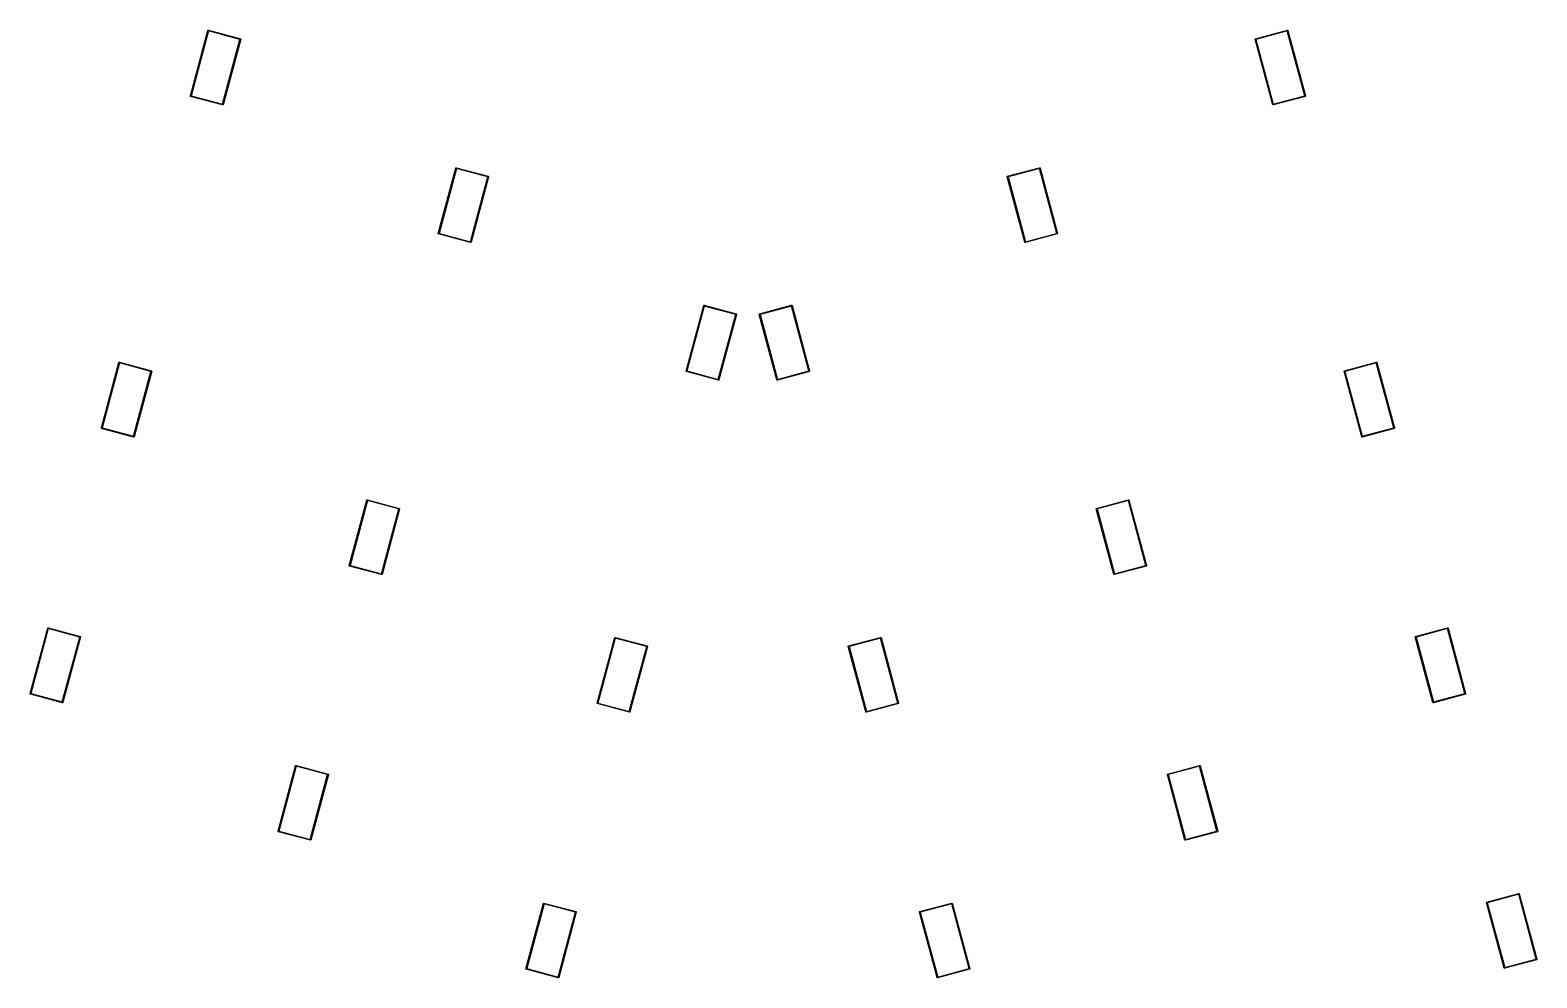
# Model space of a CAD drawing. Extents: x -649 to -219, y -193 to -62.
# Drawn here: x -433 to -328.7, y -133.1 to -67.5 of the extents above; entities that cross this region are included whole.
import ezdxf

# ---------------------------------------------------------------- set-up
doc = ezdxf.new("R2010")
doc.units = 0
doc.layers.add('BLACK', color=7, linetype='CONTINUOUS')

msp = doc.modelspace()

# ---------------------------------------------------------------- linework, layer by layer
at = {"layer": 'BLACK', "linetype": 'CONTINUOUS'}
for p, q in [((-421.911, -72.042), (-420.696, -67.5045)), ((-420.653, -67.5404), (-421.857, -72.032)), ((-420.696, -67.5045), (-420.695, -67.5033)), ((-420.695, -67.5021), (-420.694, -67.4987)), ((-420.695, -67.5033), (-420.695, -67.5021)), ((-420.695, -67.5021), (-420.695, -67.5021)), ((-420.694, -67.4987), (-420.691, -67.4945)), ((-420.691, -67.4945), (-420.688, -67.4909)), ((-420.688, -67.4909), (-420.686, -67.4899)), ((-420.686, -67.4899), (-420.684, -67.488)), ((-420.684, -67.488), (-420.679, -67.486)), ((-420.679, -67.486), (-420.674, -67.4849)), ((-420.674, -67.4849), (-420.669, -67.4847)), ((-420.669, -67.4847), (-420.666, -67.4853)), ((-420.666, -67.4853), (-420.666, -67.4853)), ((-420.666, -67.4853), (-420.665, -67.4855)), ((-420.665, -67.4855), (-420.663, -67.486)), ((-420.663, -67.486), (-418.444, -68.0806)), ((-418.48, -68.1227), (-420.653, -67.5404)), ((-348.153, -68.0806), (-345.934, -67.486)), ((-345.944, -67.5404), (-348.117, -68.1227)), ((-344.74, -72.032), (-345.944, -67.5404)), ((-345.934, -67.486), (-345.933, -67.4855)), ((-345.933, -67.4855), (-345.932, -67.4853)), ((-345.932, -67.4853), (-345.928, -67.4847)), ((-345.928, -67.4847), (-345.923, -67.4849)), ((-345.923, -67.4849), (-345.918, -67.486)), ((-345.918, -67.486), (-345.914, -67.488)), ((-345.914, -67.488), (-345.91, -67.4909)), ((-345.91, -67.4909), (-345.906, -67.4945)), ((-345.906, -67.4945), (-345.904, -67.4987)), ((-345.904, -67.4987), (-345.902, -67.5033)), ((-345.902, -67.5033), (-345.902, -67.5045)), ((-345.902, -67.5045), (-344.686, -72.042)), ((-419.684, -72.6143), (-418.48, -68.1227)), ((-418.426, -68.1127), (-419.641, -72.6502)), ((-418.444, -68.0806), (-418.443, -68.0808)), ((-418.443, -68.0808), (-418.442, -68.0812)), ((-418.442, -68.0812), (-418.442, -68.0812)), ((-418.442, -68.0812), (-418.438, -68.0825)), ((-418.438, -68.0825), (-418.434, -68.0851)), ((-418.434, -68.0851), (-418.431, -68.0885)), ((-418.431, -68.0885), (-418.428, -68.0925)), ((-418.428, -68.0925), (-418.426, -68.097)), ((-418.426, -68.097), (-418.425, -68.1018)), ((-418.425, -68.1116), (-418.426, -68.1127)), ((-418.425, -68.1018), (-418.424, -68.1067)), ((-418.424, -68.1067), (-418.425, -68.1116)), ((-348.173, -68.1018), (-348.172, -68.097)), ((-348.173, -68.1067), (-348.173, -68.1018)), ((-348.172, -68.1116), (-348.173, -68.1067)), ((-348.172, -68.097), (-348.17, -68.0925)), ((-348.172, -68.1127), (-348.172, -68.1116)), ((-346.956, -72.6502), (-348.172, -68.1127)), ((-348.17, -68.0925), (-348.167, -68.0885)), ((-348.167, -68.0885), (-348.163, -68.0851)), ((-348.163, -68.0851), (-348.159, -68.0825)), ((-348.159, -68.0825), (-348.154, -68.0808)), ((-348.154, -68.0808), (-348.153, -68.0806)), ((-348.117, -68.1227), (-346.914, -72.6143)), ((-421.913, -72.048), (-421.912, -72.0443)), ((-421.912, -72.0529), (-421.913, -72.048)), ((-421.912, -72.0431), (-421.911, -72.042)), ((-421.912, -72.0443), (-421.912, -72.0431)), ((-421.911, -72.0577), (-421.912, -72.0529)), ((-421.909, -72.0622), (-421.911, -72.0577)), ((-421.906, -72.0662), (-421.909, -72.0622)), ((-421.903, -72.0696), (-421.906, -72.0662)), ((-421.899, -72.0722), (-421.903, -72.0696)), ((-421.894, -72.0739), (-421.899, -72.0722)), ((-421.893, -72.0741), (-421.894, -72.0739)), ((-419.674, -72.6688), (-421.893, -72.0741)), ((-421.857, -72.032), (-419.684, -72.6143)), ((-419.672, -72.6692), (-419.674, -72.6688)), ((-419.671, -72.6694), (-419.672, -72.6692)), ((-419.668, -72.67), (-419.671, -72.6694)), ((-419.663, -72.6698), (-419.668, -72.67)), ((-419.658, -72.6687), (-419.663, -72.6698)), ((-419.653, -72.6667), (-419.658, -72.6687)), ((-419.649, -72.6638), (-419.653, -72.6667)), ((-419.646, -72.6602), (-419.649, -72.6638)), ((-419.643, -72.656), (-419.646, -72.6602)), ((-419.642, -72.6514), (-419.643, -72.656)), ((-419.641, -72.6502), (-419.642, -72.6514)), ((-346.956, -72.6514), (-346.956, -72.6502)), ((-346.955, -72.6526), (-346.956, -72.6514)), ((-346.954, -72.656), (-346.955, -72.6526)), ((-346.955, -72.6526), (-346.955, -72.6526)), ((-346.953, -72.6575), (-346.954, -72.656)), ((-346.951, -72.6602), (-346.953, -72.6575)), ((-346.948, -72.6638), (-346.951, -72.6602)), ((-346.944, -72.6667), (-346.948, -72.6638)), ((-346.94, -72.6687), (-346.944, -72.6667)), ((-346.935, -72.6698), (-346.94, -72.6687)), ((-346.93, -72.67), (-346.935, -72.6698)), ((-346.926, -72.6694), (-346.93, -72.67)), ((-346.925, -72.6692), (-346.926, -72.6694)), ((-346.926, -72.6694), (-346.926, -72.6694)), ((-346.924, -72.6688), (-346.925, -72.6692)), ((-344.704, -72.0741), (-346.924, -72.6688)), ((-346.914, -72.6143), (-344.74, -72.032)), ((-344.703, -72.0739), (-344.704, -72.0741)), ((-344.702, -72.0735), (-344.703, -72.0739)), ((-344.699, -72.0722), (-344.702, -72.0735)), ((-344.702, -72.0735), (-344.702, -72.0735)), ((-344.695, -72.0696), (-344.699, -72.0722)), ((-344.691, -72.0662), (-344.695, -72.0696)), ((-344.688, -72.0622), (-344.691, -72.0662)), ((-344.686, -72.0577), (-344.688, -72.0622)), ((-344.686, -72.042), (-344.686, -72.0431)), ((-344.686, -72.0431), (-344.685, -72.048)), ((-344.685, -72.0529), (-344.686, -72.0577)), ((-344.685, -72.048), (-344.685, -72.0529)), ((-404.743, -81.5727), (-403.527, -77.0352)), ((-403.485, -77.0711), (-404.689, -81.5627)), ((-403.527, -77.0329), (-403.525, -77.0294)), ((-403.527, -77.034), (-403.527, -77.0329)), ((-403.527, -77.0329), (-403.527, -77.0329)), ((-403.527, -77.0352), (-403.527, -77.034)), ((-403.525, -77.0294), (-403.523, -77.0252)), ((-403.523, -77.0252), (-403.519, -77.0216)), ((-403.519, -77.0216), (-403.518, -77.0206)), ((-403.518, -77.0206), (-403.515, -77.0188)), ((-403.515, -77.0188), (-403.511, -77.0167)), ((-403.511, -77.0167), (-403.506, -77.0156)), ((-403.506, -77.0156), (-403.501, -77.0154)), ((-403.501, -77.0154), (-403.498, -77.016)), ((-403.498, -77.016), (-403.498, -77.016)), ((-403.498, -77.016), (-403.496, -77.0162)), ((-403.496, -77.0162), (-403.495, -77.0167)), ((-403.495, -77.0167), (-401.276, -77.6113)), ((-401.312, -77.6535), (-403.485, -77.0711)), ((-365.321, -77.6113), (-363.102, -77.0167)), ((-363.112, -77.0711), (-365.286, -77.6535)), ((-361.909, -81.5627), (-363.112, -77.0711)), ((-363.102, -77.0167), (-363.101, -77.0162)), ((-363.101, -77.0162), (-363.1, -77.016)), ((-363.1, -77.016), (-363.096, -77.0154)), ((-363.096, -77.0154), (-363.091, -77.0156)), ((-363.091, -77.0156), (-363.086, -77.0167)), ((-363.086, -77.0167), (-363.082, -77.0188)), ((-363.082, -77.0188), (-363.078, -77.0216)), ((-363.078, -77.0216), (-363.075, -77.0252)), ((-363.075, -77.0252), (-363.072, -77.0294)), ((-363.072, -77.0294), (-363.07, -77.034)), ((-363.07, -77.034), (-363.07, -77.0352)), ((-363.07, -77.0352), (-361.854, -81.5727)), ((-402.515, -82.145), (-401.312, -77.6535)), ((-401.257, -77.6434), (-402.473, -82.1809)), ((-401.276, -77.6113), (-401.275, -77.6115)), ((-401.275, -77.6115), (-401.274, -77.612)), ((-401.274, -77.612), (-401.274, -77.612)), ((-401.274, -77.612), (-401.27, -77.6133)), ((-401.27, -77.6133), (-401.266, -77.6159)), ((-401.266, -77.6159), (-401.262, -77.6192)), ((-401.262, -77.6192), (-401.259, -77.6232)), ((-401.259, -77.6232), (-401.257, -77.6277)), ((-401.257, -77.6277), (-401.256, -77.6325)), ((-401.256, -77.6374), (-401.257, -77.6423)), ((-401.257, -77.6423), (-401.257, -77.6434)), ((-401.256, -77.6325), (-401.256, -77.6374)), ((-365.341, -77.6325), (-365.34, -77.6277)), ((-365.341, -77.6374), (-365.341, -77.6325)), ((-365.34, -77.6423), (-365.341, -77.6374)), ((-365.34, -77.6277), (-365.338, -77.6232)), ((-365.34, -77.6434), (-365.34, -77.6423)), ((-364.124, -82.181), (-365.34, -77.6434)), ((-365.338, -77.6232), (-365.335, -77.6192)), ((-365.335, -77.6192), (-365.331, -77.6159)), ((-365.331, -77.6159), (-365.327, -77.6133)), ((-365.327, -77.6133), (-365.323, -77.6115)), ((-365.323, -77.6115), (-365.321, -77.6113)), ((-365.286, -77.6535), (-364.082, -82.145)), ((-404.744, -81.5739), (-404.743, -81.5727)), ((-404.744, -81.5751), (-404.744, -81.5739)), ((-404.744, -81.5787), (-404.744, -81.5751)), ((-404.744, -81.5836), (-404.744, -81.5787)), ((-404.743, -81.5884), (-404.744, -81.5836)), ((-404.741, -81.5929), (-404.743, -81.5884)), ((-404.738, -81.5969), (-404.741, -81.5929)), ((-404.735, -81.6003), (-404.738, -81.5969)), ((-404.73, -81.6029), (-404.735, -81.6003)), ((-404.726, -81.6046), (-404.73, -81.6029)), ((-404.725, -81.6048), (-404.726, -81.6046)), ((-402.505, -82.1995), (-404.725, -81.6048)), ((-404.689, -81.5627), (-402.515, -82.145)), ((-402.504, -82.1999), (-402.505, -82.1995)), ((-402.503, -82.2001), (-402.504, -82.1999)), ((-402.499, -82.2007), (-402.503, -82.2001)), ((-402.494, -82.2005), (-402.499, -82.2007)), ((-402.49, -82.1994), (-402.494, -82.2005)), ((-402.485, -82.1974), (-402.49, -82.1994)), ((-402.481, -82.1945), (-402.485, -82.1974)), ((-402.478, -82.1909), (-402.481, -82.1945)), ((-402.475, -82.1868), (-402.478, -82.1909)), ((-402.473, -82.1821), (-402.475, -82.1868)), ((-402.473, -82.1809), (-402.473, -82.1821)), ((-364.124, -82.1821), (-364.124, -82.181)), ((-364.124, -82.1833), (-364.124, -82.1821)), ((-364.122, -82.1868), (-364.124, -82.1833)), ((-364.124, -82.1833), (-364.124, -82.1833)), ((-364.121, -82.1882), (-364.122, -82.1868)), ((-364.12, -82.1909), (-364.121, -82.1882)), ((-364.116, -82.1945), (-364.12, -82.1909)), ((-364.112, -82.1974), (-364.116, -82.1945)), ((-364.108, -82.1994), (-364.112, -82.1974)), ((-364.103, -82.2005), (-364.108, -82.1994)), ((-364.098, -82.2007), (-364.103, -82.2005)), ((-364.094, -82.2001), (-364.098, -82.2007)), ((-364.093, -82.1999), (-364.094, -82.2001)), ((-364.094, -82.2001), (-364.094, -82.2001)), ((-364.092, -82.1995), (-364.093, -82.1999)), ((-361.873, -81.6048), (-364.092, -82.1995)), ((-364.082, -82.145), (-361.909, -81.5627)), ((-361.872, -81.6046), (-361.873, -81.6048)), ((-361.87, -81.6042), (-361.872, -81.6046)), ((-361.867, -81.6029), (-361.87, -81.6042)), ((-361.87, -81.6042), (-361.87, -81.6042)), ((-361.863, -81.6003), (-361.867, -81.6029)), ((-361.859, -81.5969), (-361.863, -81.6003)), ((-361.856, -81.5929), (-361.859, -81.5969)), ((-361.854, -81.5884), (-361.856, -81.5929)), ((-361.854, -81.5727), (-361.854, -81.5739)), ((-361.854, -81.5739), (-361.853, -81.5787)), ((-361.853, -81.5836), (-361.854, -81.5884)), ((-361.853, -81.5787), (-361.853, -81.5836)), ((-387.575, -91.1034), (-386.359, -86.5659)), ((-386.317, -86.6019), (-387.52, -91.0934)), ((-386.359, -86.5647), (-386.358, -86.5636)), ((-386.359, -86.5659), (-386.359, -86.5647)), ((-386.358, -86.5636), (-386.357, -86.5601)), ((-386.358, -86.5636), (-386.358, -86.5636)), ((-386.357, -86.5601), (-386.355, -86.5559)), ((-386.355, -86.5559), (-386.351, -86.5523)), ((-386.351, -86.5523), (-386.35, -86.5513)), ((-386.35, -86.5513), (-386.347, -86.5495)), ((-386.347, -86.5495), (-386.343, -86.5474)), ((-386.343, -86.5474), (-386.338, -86.5463)), ((-386.338, -86.5463), (-386.333, -86.5462)), ((-386.333, -86.5462), (-386.329, -86.5468)), ((-386.329, -86.5468), (-386.329, -86.5468)), ((-386.329, -86.5468), (-386.328, -86.547)), ((-386.328, -86.547), (-386.327, -86.5474)), ((-386.327, -86.5474), (-384.108, -87.1421)), ((-384.144, -87.1842), (-386.317, -86.6019)), ((-382.49, -87.1421), (-380.27, -86.5474)), ((-380.28, -86.6019), (-382.454, -87.1842)), ((-379.077, -91.0934), (-380.28, -86.6019)), ((-380.27, -86.5474), (-380.269, -86.547)), ((-380.269, -86.547), (-380.268, -86.5468)), ((-380.268, -86.5468), (-380.264, -86.5462)), ((-380.264, -86.5462), (-380.259, -86.5463)), ((-380.259, -86.5463), (-380.255, -86.5474)), ((-380.255, -86.5474), (-380.25, -86.5495)), ((-380.25, -86.5495), (-380.246, -86.5523)), ((-380.246, -86.5523), (-380.243, -86.5559)), ((-380.243, -86.5559), (-380.24, -86.5601)), ((-380.24, -86.5601), (-380.239, -86.5647)), ((-380.239, -86.5647), (-380.238, -86.5659)), ((-380.238, -86.5659), (-379.022, -91.1034)), ((-385.347, -91.6757), (-384.144, -87.1842)), ((-384.089, -87.1742), (-385.305, -91.7117)), ((-384.108, -87.1421), (-384.106, -87.1423)), ((-384.106, -87.1423), (-384.105, -87.1427)), ((-384.105, -87.1427), (-384.105, -87.1427)), ((-384.105, -87.1427), (-384.102, -87.144)), ((-384.102, -87.144), (-384.098, -87.1466)), ((-384.098, -87.1466), (-384.094, -87.15)), ((-384.094, -87.15), (-384.091, -87.154)), ((-384.091, -87.154), (-384.089, -87.1584)), ((-384.089, -87.1584), (-384.088, -87.1632)), ((-384.088, -87.1682), (-384.089, -87.173)), ((-384.089, -87.173), (-384.089, -87.1742)), ((-384.088, -87.1632), (-384.088, -87.1682)), ((-382.509, -87.1632), (-382.508, -87.1584)), ((-382.509, -87.1682), (-382.509, -87.1632)), ((-382.509, -87.173), (-382.509, -87.1682)), ((-382.508, -87.1742), (-382.509, -87.173)), ((-382.508, -87.1584), (-382.506, -87.154)), ((-381.292, -91.7117), (-382.508, -87.1742)), ((-382.506, -87.154), (-382.503, -87.15)), ((-382.503, -87.15), (-382.5, -87.1466)), ((-382.5, -87.1466), (-382.496, -87.144)), ((-382.496, -87.144), (-382.491, -87.1423)), ((-382.491, -87.1423), (-382.49, -87.1421)), ((-382.454, -87.1842), (-381.25, -91.6758)), ((-428.075, -95.0431), (-426.859, -90.5056)), ((-426.817, -90.5415), (-428.02, -95.0331)), ((-426.859, -90.5056), (-426.858, -90.5044)), ((-426.858, -90.5032), (-426.857, -90.4998)), ((-426.858, -90.5033), (-426.858, -90.5032)), ((-426.858, -90.5044), (-426.858, -90.5033)), ((-426.857, -90.4998), (-426.854, -90.4956)), ((-426.854, -90.4956), (-426.851, -90.492)), ((-426.851, -90.492), (-426.849, -90.491)), ((-426.849, -90.491), (-426.847, -90.4891)), ((-426.847, -90.4891), (-426.842, -90.4871)), ((-426.842, -90.4871), (-426.837, -90.486)), ((-426.837, -90.486), (-426.833, -90.4858)), ((-426.833, -90.4858), (-426.829, -90.4864)), ((-426.829, -90.4864), (-426.829, -90.4864)), ((-426.829, -90.4864), (-426.828, -90.4866)), ((-426.828, -90.4866), (-426.827, -90.4871)), ((-426.827, -90.4871), (-424.607, -91.0817)), ((-424.643, -91.1239), (-426.817, -90.5415)), ((-341.99, -91.0817), (-339.771, -90.4871)), ((-339.781, -90.5415), (-341.954, -91.1239)), ((-338.577, -95.0331), (-339.781, -90.5415)), ((-339.771, -90.4871), (-339.77, -90.4866)), ((-339.77, -90.4866), (-339.768, -90.4864)), ((-339.768, -90.4864), (-339.765, -90.4858)), ((-339.765, -90.4858), (-339.76, -90.486)), ((-339.76, -90.486), (-339.755, -90.4871)), ((-339.755, -90.4871), (-339.751, -90.4891)), ((-339.751, -90.4891), (-339.747, -90.492)), ((-339.747, -90.492), (-339.743, -90.4956)), ((-339.743, -90.4956), (-339.741, -90.4998)), ((-339.741, -90.4998), (-339.739, -90.5044)), ((-339.739, -90.5044), (-339.739, -90.5056)), ((-339.739, -90.5056), (-338.523, -95.0431)), ((-425.847, -95.6154), (-424.643, -91.1239)), ((-424.589, -91.1138), (-425.805, -95.6513)), ((-424.607, -91.0817), (-424.606, -91.0819)), ((-424.606, -91.0819), (-424.605, -91.0823)), ((-424.605, -91.0823), (-424.605, -91.0823)), ((-424.605, -91.0823), (-424.601, -91.0836)), ((-424.601, -91.0836), (-424.597, -91.0862)), ((-424.597, -91.0862), (-424.594, -91.0896)), ((-424.594, -91.0896), (-424.591, -91.0936)), ((-424.591, -91.0936), (-424.589, -91.0981)), ((-424.589, -91.0981), (-424.588, -91.1029)), ((-424.588, -91.1127), (-424.589, -91.1138)), ((-424.588, -91.1029), (-424.588, -91.1078)), ((-424.588, -91.1078), (-424.588, -91.1127)), ((-387.576, -91.1094), (-387.575, -91.1058)), ((-387.576, -91.1144), (-387.576, -91.1094)), ((-387.575, -91.1192), (-387.576, -91.1144)), ((-387.575, -91.1046), (-387.575, -91.1034)), ((-387.575, -91.1058), (-387.575, -91.1046)), ((-387.573, -91.1236), (-387.575, -91.1192)), ((-387.57, -91.1276), (-387.573, -91.1236)), ((-387.566, -91.131), (-387.57, -91.1276)), ((-387.562, -91.1336), (-387.566, -91.131)), ((-387.558, -91.1353), (-387.562, -91.1336)), ((-387.556, -91.1355), (-387.558, -91.1353)), ((-385.337, -91.7302), (-387.556, -91.1355)), ((-387.52, -91.0934), (-385.347, -91.6757)), ((-385.336, -91.7306), (-385.337, -91.7302)), ((-385.335, -91.7308), (-385.336, -91.7306)), ((-385.331, -91.7314), (-385.335, -91.7308)), ((-385.326, -91.7313), (-385.331, -91.7314)), ((-385.321, -91.7302), (-385.326, -91.7313)), ((-385.317, -91.7281), (-385.321, -91.7302)), ((-385.313, -91.7253), (-385.317, -91.7281)), ((-385.309, -91.7217), (-385.313, -91.7253)), ((-385.307, -91.7175), (-385.309, -91.7217)), ((-385.305, -91.7129), (-385.307, -91.7175)), ((-385.305, -91.7117), (-385.305, -91.7129)), ((-381.292, -91.7129), (-381.292, -91.7117)), ((-381.292, -91.714), (-381.292, -91.7129)), ((-381.29, -91.7175), (-381.292, -91.714)), ((-381.292, -91.714), (-381.292, -91.714)), ((-381.29, -91.7189), (-381.29, -91.7175)), ((-381.288, -91.7217), (-381.29, -91.7189)), ((-381.285, -91.7253), (-381.288, -91.7217)), ((-381.281, -91.7281), (-381.285, -91.7253)), ((-381.276, -91.7302), (-381.281, -91.7281)), ((-381.271, -91.7313), (-381.276, -91.7302)), ((-381.266, -91.7314), (-381.271, -91.7313)), ((-381.263, -91.7308), (-381.266, -91.7314)), ((-381.261, -91.7306), (-381.263, -91.7308)), ((-381.263, -91.7308), (-381.263, -91.7308)), ((-381.26, -91.7302), (-381.261, -91.7306)), ((-379.041, -91.1355), (-381.26, -91.7302)), ((-381.25, -91.6758), (-379.077, -91.0934)), ((-379.04, -91.1353), (-379.041, -91.1355)), ((-379.039, -91.1349), (-379.04, -91.1353)), ((-379.035, -91.1336), (-379.039, -91.1349)), ((-379.039, -91.1349), (-379.039, -91.1349)), ((-379.031, -91.131), (-379.035, -91.1336)), ((-379.027, -91.1276), (-379.031, -91.131)), ((-379.025, -91.1236), (-379.027, -91.1276)), ((-379.023, -91.1192), (-379.025, -91.1236)), ((-379.021, -91.1144), (-379.023, -91.1192)), ((-379.022, -91.1034), (-379.022, -91.1046)), ((-379.022, -91.1046), (-379.021, -91.1094)), ((-379.021, -91.1094), (-379.021, -91.1144)), ((-342.01, -91.1029), (-342.009, -91.0981)), ((-342.01, -91.1078), (-342.01, -91.1029)), ((-342.009, -91.1127), (-342.01, -91.1078)), ((-342.009, -91.0981), (-342.007, -91.0936)), ((-342.009, -91.1138), (-342.009, -91.1127)), ((-340.793, -95.6513), (-342.009, -91.1138)), ((-342.007, -91.0936), (-342.004, -91.0896)), ((-342.004, -91.0896), (-342, -91.0862)), ((-342, -91.0862), (-341.996, -91.0836)), ((-341.996, -91.0836), (-341.991, -91.0819)), ((-341.991, -91.0819), (-341.99, -91.0817)), ((-341.954, -91.1239), (-340.751, -95.6154)), ((-428.076, -95.0491), (-428.075, -95.0455)), ((-428.076, -95.054), (-428.076, -95.0491)), ((-428.074, -95.0588), (-428.076, -95.054)), ((-428.075, -95.0442), (-428.075, -95.0431)), ((-428.075, -95.0455), (-428.075, -95.0442)), ((-428.072, -95.0633), (-428.074, -95.0588)), ((-428.07, -95.0673), (-428.072, -95.0633)), ((-428.066, -95.0707), (-428.07, -95.0673)), ((-428.062, -95.0733), (-428.066, -95.0707)), ((-428.057, -95.075), (-428.062, -95.0733)), ((-428.056, -95.0752), (-428.057, -95.075)), ((-425.837, -95.6699), (-428.056, -95.0752)), ((-428.02, -95.0331), (-425.847, -95.6154)), ((-425.836, -95.6703), (-425.837, -95.6699)), ((-425.834, -95.6705), (-425.836, -95.6703)), ((-425.831, -95.6711), (-425.834, -95.6705)), ((-425.826, -95.6709), (-425.831, -95.6711)), ((-425.821, -95.6698), (-425.826, -95.6709)), ((-425.816, -95.6678), (-425.821, -95.6698)), ((-425.812, -95.6649), (-425.816, -95.6678)), ((-425.809, -95.6613), (-425.812, -95.6649)), ((-425.807, -95.6571), (-425.809, -95.6613)), ((-425.805, -95.6525), (-425.807, -95.6571)), ((-425.805, -95.6513), (-425.805, -95.6525)), ((-340.793, -95.6525), (-340.793, -95.6513)), ((-340.792, -95.6537), (-340.793, -95.6525)), ((-340.791, -95.6571), (-340.792, -95.6537)), ((-340.792, -95.6537), (-340.792, -95.6537)), ((-340.79, -95.6586), (-340.791, -95.6571)), ((-340.788, -95.6613), (-340.79, -95.6586)), ((-340.785, -95.6649), (-340.788, -95.6613)), ((-340.781, -95.6678), (-340.785, -95.6649)), ((-340.776, -95.6698), (-340.781, -95.6678)), ((-340.772, -95.6709), (-340.776, -95.6698)), ((-340.767, -95.6711), (-340.772, -95.6709)), ((-340.763, -95.6705), (-340.767, -95.6711)), ((-340.762, -95.6703), (-340.763, -95.6705)), ((-340.763, -95.6705), (-340.763, -95.6705)), ((-340.761, -95.6699), (-340.762, -95.6703)), ((-338.541, -95.0752), (-340.761, -95.6699)), ((-340.751, -95.6154), (-338.577, -95.0331)), ((-338.54, -95.075), (-338.541, -95.0752)), ((-338.539, -95.0746), (-338.54, -95.075)), ((-338.536, -95.0733), (-338.539, -95.0746)), ((-338.539, -95.0746), (-338.539, -95.0746)), ((-338.531, -95.0707), (-338.536, -95.0733)), ((-338.528, -95.0673), (-338.531, -95.0707)), ((-338.525, -95.0633), (-338.528, -95.0673)), ((-338.523, -95.0588), (-338.525, -95.0633)), ((-338.523, -95.0431), (-338.522, -95.0442)), ((-338.522, -95.054), (-338.523, -95.0588)), ((-338.522, -95.0442), (-338.522, -95.0491)), ((-338.522, -95.0491), (-338.522, -95.054)), ((-410.906, -104.574), (-409.69, -100.036)), ((-409.648, -100.072), (-410.852, -104.564)), ((-409.69, -100.034), (-409.688, -100.031)), ((-409.69, -100.035), (-409.69, -100.034)), ((-409.69, -100.034), (-409.69, -100.034)), ((-409.69, -100.036), (-409.69, -100.035)), ((-409.688, -100.031), (-409.686, -100.026)), ((-409.686, -100.026), (-409.683, -100.023)), ((-409.683, -100.023), (-409.681, -100.022)), ((-409.681, -100.022), (-409.679, -100.02)), ((-409.679, -100.02), (-409.674, -100.018)), ((-409.674, -100.018), (-409.669, -100.017)), ((-409.669, -100.017), (-409.664, -100.017)), ((-409.664, -100.017), (-409.661, -100.017)), ((-409.661, -100.017), (-409.661, -100.017)), ((-409.661, -100.017), (-409.659, -100.017)), ((-409.659, -100.017), (-409.658, -100.018)), ((-409.658, -100.018), (-407.439, -100.612)), ((-407.475, -100.655), (-409.648, -100.072)), ((-359.158, -100.612), (-356.939, -100.018)), ((-356.949, -100.072), (-359.122, -100.655)), ((-355.746, -104.564), (-356.949, -100.072)), ((-356.939, -100.018), (-356.938, -100.017)), ((-356.938, -100.017), (-356.937, -100.017)), ((-356.937, -100.017), (-356.933, -100.017)), ((-356.933, -100.017), (-356.928, -100.017)), ((-356.928, -100.017), (-356.923, -100.018)), ((-356.923, -100.018), (-356.919, -100.02)), ((-356.919, -100.02), (-356.915, -100.023)), ((-356.915, -100.023), (-356.911, -100.026)), ((-356.911, -100.026), (-356.909, -100.031)), ((-356.909, -100.031), (-356.907, -100.035)), ((-356.907, -100.035), (-356.907, -100.036)), ((-356.907, -100.036), (-355.691, -104.574)), ((-408.678, -105.146), (-407.475, -100.655)), ((-407.42, -100.645), (-408.636, -105.182)), ((-407.439, -100.612), (-407.438, -100.613)), ((-407.438, -100.613), (-407.437, -100.613)), ((-407.437, -100.613), (-407.437, -100.613)), ((-407.437, -100.613), (-407.433, -100.614)), ((-407.433, -100.614), (-407.429, -100.617)), ((-407.429, -100.617), (-407.425, -100.62)), ((-407.425, -100.62), (-407.423, -100.624)), ((-407.423, -100.624), (-407.421, -100.629)), ((-407.421, -100.629), (-407.419, -100.634)), ((-407.419, -100.639), (-407.42, -100.643)), ((-407.42, -100.643), (-407.42, -100.645)), ((-407.419, -100.634), (-407.419, -100.639)), ((-359.178, -100.634), (-359.177, -100.629)), ((-359.178, -100.639), (-359.178, -100.634)), ((-359.177, -100.643), (-359.178, -100.639)), ((-359.177, -100.629), (-359.175, -100.624)), ((-359.177, -100.645), (-359.177, -100.643)), ((-357.961, -105.182), (-359.177, -100.645)), ((-359.175, -100.624), (-359.172, -100.62)), ((-359.172, -100.62), (-359.168, -100.617)), ((-359.168, -100.617), (-359.164, -100.614)), ((-359.164, -100.614), (-359.16, -100.613)), ((-359.16, -100.613), (-359.158, -100.612)), ((-359.122, -100.655), (-357.919, -105.146)), ((-410.907, -104.575), (-410.906, -104.574)), ((-410.907, -104.576), (-410.907, -104.575)), ((-410.907, -104.58), (-410.907, -104.576)), ((-410.907, -104.585), (-410.907, -104.58)), ((-410.906, -104.59), (-410.907, -104.585)), ((-410.904, -104.594), (-410.906, -104.59)), ((-410.901, -104.598), (-410.904, -104.594)), ((-410.898, -104.601), (-410.901, -104.598)), ((-410.894, -104.604), (-410.898, -104.601)), ((-410.889, -104.606), (-410.894, -104.604)), ((-410.888, -104.606), (-410.889, -104.606)), ((-408.668, -105.201), (-410.888, -104.606)), ((-410.852, -104.564), (-408.678, -105.146)), ((-408.667, -105.201), (-408.668, -105.201)), ((-408.666, -105.201), (-408.667, -105.201)), ((-408.662, -105.202), (-408.666, -105.201)), ((-408.658, -105.202), (-408.662, -105.202)), ((-408.653, -105.201), (-408.658, -105.202)), ((-408.648, -105.199), (-408.653, -105.201)), ((-408.644, -105.196), (-408.648, -105.199)), ((-408.641, -105.192), (-408.644, -105.196)), ((-408.638, -105.188), (-408.641, -105.192)), ((-408.637, -105.183), (-408.638, -105.188)), ((-408.636, -105.182), (-408.637, -105.183)), ((-357.961, -105.183), (-357.961, -105.182)), ((-357.96, -105.184), (-357.961, -105.183)), ((-357.959, -105.188), (-357.96, -105.184)), ((-357.96, -105.184), (-357.96, -105.184)), ((-357.958, -105.189), (-357.959, -105.188)), ((-357.956, -105.192), (-357.958, -105.189)), ((-357.953, -105.196), (-357.956, -105.192)), ((-357.949, -105.199), (-357.953, -105.196)), ((-357.945, -105.201), (-357.949, -105.199)), ((-357.94, -105.202), (-357.945, -105.201)), ((-357.935, -105.202), (-357.94, -105.202)), ((-357.931, -105.201), (-357.935, -105.202)), ((-357.93, -105.201), (-357.931, -105.201)), ((-357.931, -105.201), (-357.931, -105.201)), ((-357.929, -105.201), (-357.93, -105.201)), ((-355.71, -104.606), (-357.929, -105.201)), ((-357.919, -105.146), (-355.746, -104.564)), ((-355.708, -104.606), (-355.71, -104.606)), ((-355.707, -104.605), (-355.708, -104.606)), ((-355.704, -104.604), (-355.707, -104.605)), ((-355.707, -104.605), (-355.707, -104.605)), ((-355.7, -104.601), (-355.704, -104.604)), ((-355.696, -104.598), (-355.7, -104.601)), ((-355.693, -104.594), (-355.696, -104.598)), ((-355.691, -104.59), (-355.693, -104.594)), ((-355.691, -104.574), (-355.691, -104.575)), ((-355.691, -104.575), (-355.69, -104.58)), ((-355.69, -104.585), (-355.691, -104.59)), ((-355.69, -104.58), (-355.69, -104.585)), ((-433.005, -113.444), (-431.789, -108.906)), ((-431.747, -108.942), (-432.951, -113.434)), ((-431.789, -108.904), (-431.787, -108.901)), ((-431.789, -108.905), (-431.789, -108.904)), ((-431.789, -108.904), (-431.789, -108.904)), ((-431.789, -108.906), (-431.789, -108.905)), ((-431.787, -108.901), (-431.785, -108.896)), ((-431.785, -108.896), (-431.781, -108.893)), ((-431.781, -108.893), (-431.78, -108.892)), ((-431.78, -108.892), (-431.777, -108.89)), ((-431.777, -108.89), (-431.773, -108.888)), ((-431.773, -108.888), (-431.768, -108.887)), ((-431.768, -108.887), (-431.763, -108.887)), ((-431.763, -108.887), (-431.759, -108.887)), ((-431.759, -108.887), (-431.759, -108.887)), ((-431.759, -108.887), (-431.758, -108.888)), ((-431.758, -108.888), (-431.757, -108.888)), ((-431.757, -108.888), (-429.538, -109.483)), ((-429.574, -109.525), (-431.747, -108.942)), ((-430.777, -114.016), (-429.574, -109.525)), ((-429.519, -109.515), (-430.735, -114.052)), ((-429.538, -109.483), (-429.537, -109.483)), ((-429.537, -109.483), (-429.535, -109.483)), ((-429.535, -109.483), (-429.535, -109.483)), ((-429.535, -109.483), (-429.532, -109.485)), ((-429.532, -109.485), (-429.528, -109.487)), ((-429.528, -109.487), (-429.524, -109.49)), ((-429.524, -109.49), (-429.521, -109.495)), ((-429.521, -109.495), (-429.519, -109.499)), ((-429.519, -109.499), (-429.518, -109.504)), ((-429.518, -109.509), (-429.519, -109.514)), ((-429.519, -109.514), (-429.519, -109.515)), ((-429.518, -109.504), (-429.518, -109.509)), ((-392.522, -109.565), (-392.52, -109.561)), ((-392.52, -109.561), (-392.518, -109.557)), ((-392.518, -109.557), (-392.514, -109.553)), ((-392.514, -109.553), (-392.513, -109.552)), ((-392.513, -109.552), (-392.51, -109.551)), ((-392.51, -109.551), (-392.506, -109.549)), ((-392.506, -109.549), (-392.501, -109.547)), ((-392.501, -109.547), (-392.496, -109.547)), ((-392.496, -109.547), (-392.492, -109.548)), ((-392.492, -109.548), (-392.492, -109.548)), ((-392.492, -109.548), (-392.491, -109.548)), ((-392.491, -109.548), (-392.49, -109.549)), ((-392.49, -109.549), (-390.271, -110.143)), ((-376.327, -110.143), (-374.107, -109.549)), ((-374.107, -109.549), (-374.106, -109.548)), ((-374.106, -109.548), (-374.105, -109.548)), ((-374.105, -109.548), (-374.101, -109.547)), ((-374.101, -109.547), (-374.096, -109.547)), ((-374.096, -109.547), (-374.092, -109.549)), ((-374.092, -109.549), (-374.087, -109.551)), ((-374.087, -109.551), (-374.083, -109.553)), ((-374.083, -109.553), (-374.08, -109.557)), ((-374.08, -109.557), (-374.077, -109.561)), ((-374.077, -109.561), (-374.075, -109.566)), ((-337.079, -109.504), (-337.078, -109.499)), ((-337.079, -109.509), (-337.079, -109.504)), ((-337.079, -109.514), (-337.079, -109.509)), ((-337.078, -109.515), (-337.079, -109.514)), ((-337.078, -109.499), (-337.076, -109.495)), ((-335.862, -114.052), (-337.078, -109.515)), ((-337.076, -109.495), (-337.073, -109.49)), ((-337.073, -109.49), (-337.07, -109.487)), ((-337.07, -109.487), (-337.065, -109.485)), ((-337.065, -109.485), (-337.061, -109.483)), ((-337.061, -109.483), (-337.06, -109.483)), ((-337.06, -109.483), (-334.84, -108.888)), ((-334.85, -108.942), (-337.024, -109.525)), ((-337.024, -109.525), (-335.82, -114.016)), ((-333.647, -113.434), (-334.85, -108.942)), ((-334.84, -108.888), (-334.839, -108.888)), ((-334.839, -108.888), (-334.838, -108.887)), ((-334.838, -108.887), (-334.834, -108.887)), ((-334.834, -108.887), (-334.829, -108.887)), ((-334.829, -108.887), (-334.825, -108.888)), ((-334.825, -108.888), (-334.82, -108.89)), ((-334.82, -108.89), (-334.816, -108.893)), ((-334.816, -108.893), (-334.813, -108.896)), ((-334.813, -108.896), (-334.81, -108.901)), ((-334.81, -108.901), (-334.808, -108.905)), ((-334.808, -108.905), (-334.808, -108.906)), ((-334.808, -108.906), (-333.592, -113.444)), ((-393.738, -114.105), (-392.522, -109.567)), ((-392.48, -109.603), (-393.684, -114.095)), ((-392.522, -109.566), (-392.522, -109.565)), ((-392.522, -109.565), (-392.522, -109.565)), ((-392.522, -109.567), (-392.522, -109.566)), ((-390.307, -110.185), (-392.48, -109.603)), ((-391.51, -114.677), (-390.307, -110.185)), ((-390.252, -110.175), (-391.468, -114.713)), ((-390.271, -110.143), (-390.27, -110.143)), ((-390.27, -110.143), (-390.268, -110.144)), ((-390.268, -110.144), (-390.268, -110.144)), ((-390.268, -110.144), (-390.265, -110.145)), ((-390.265, -110.145), (-390.261, -110.148)), ((-390.261, -110.148), (-390.257, -110.151)), ((-390.257, -110.151), (-390.254, -110.155)), ((-390.254, -110.155), (-390.252, -110.16)), ((-390.252, -110.16), (-390.251, -110.164)), ((-390.251, -110.169), (-390.252, -110.174)), ((-390.252, -110.174), (-390.252, -110.175)), ((-390.251, -110.164), (-390.251, -110.169)), ((-376.346, -110.164), (-376.345, -110.16)), ((-376.346, -110.169), (-376.346, -110.164)), ((-376.346, -110.174), (-376.346, -110.169)), ((-376.345, -110.175), (-376.346, -110.174)), ((-376.345, -110.16), (-376.343, -110.155)), ((-375.129, -114.713), (-376.345, -110.175)), ((-376.343, -110.155), (-376.34, -110.151)), ((-376.34, -110.151), (-376.337, -110.148)), ((-376.337, -110.148), (-376.332, -110.145)), ((-376.332, -110.145), (-376.328, -110.143)), ((-376.328, -110.143), (-376.327, -110.143)), ((-374.117, -109.603), (-376.291, -110.185)), ((-376.291, -110.185), (-375.087, -114.677)), ((-372.914, -114.095), (-374.117, -109.603)), ((-374.075, -109.566), (-374.075, -109.567)), ((-374.075, -109.567), (-372.859, -114.105)), ((-433.006, -113.446), (-433.005, -113.445)), ((-433.006, -113.45), (-433.006, -113.446)), ((-433.006, -113.455), (-433.006, -113.45)), ((-433.005, -113.46), (-433.006, -113.455)), ((-433.005, -113.445), (-433.005, -113.444)), ((-433.003, -113.464), (-433.005, -113.46)), ((-433, -113.468), (-433.003, -113.464)), ((-432.996, -113.472), (-433, -113.468)), ((-432.992, -113.474), (-432.996, -113.472)), ((-432.988, -113.476), (-432.992, -113.474)), ((-432.986, -113.476), (-432.988, -113.476)), ((-430.767, -114.071), (-432.986, -113.476)), ((-432.951, -113.434), (-430.777, -114.016)), ((-333.611, -113.476), (-335.83, -114.071)), ((-335.82, -114.016), (-333.647, -113.434)), ((-333.61, -113.476), (-333.611, -113.476)), ((-333.609, -113.475), (-333.61, -113.476)), ((-333.605, -113.474), (-333.609, -113.475)), ((-333.609, -113.475), (-333.609, -113.475)), ((-333.601, -113.472), (-333.605, -113.474)), ((-333.597, -113.468), (-333.601, -113.472)), ((-333.594, -113.464), (-333.597, -113.468)), ((-333.592, -113.46), (-333.594, -113.464)), ((-333.592, -113.444), (-333.592, -113.445)), ((-333.592, -113.445), (-333.591, -113.45)), ((-333.591, -113.455), (-333.592, -113.46)), ((-333.591, -113.45), (-333.591, -113.455)), ((-430.766, -114.071), (-430.767, -114.071)), ((-430.765, -114.071), (-430.766, -114.071)), ((-430.761, -114.072), (-430.765, -114.071)), ((-430.756, -114.072), (-430.761, -114.072)), ((-430.751, -114.071), (-430.756, -114.072)), ((-430.747, -114.069), (-430.751, -114.071)), ((-430.743, -114.066), (-430.747, -114.069)), ((-430.74, -114.062), (-430.743, -114.066)), ((-430.737, -114.058), (-430.74, -114.062)), ((-430.735, -114.053), (-430.737, -114.058)), ((-430.735, -114.052), (-430.735, -114.053)), ((-393.739, -114.107), (-393.738, -114.106)), ((-393.739, -114.111), (-393.739, -114.107)), ((-393.739, -114.115), (-393.739, -114.111)), ((-393.738, -114.12), (-393.739, -114.115)), ((-393.738, -114.106), (-393.738, -114.105)), ((-393.736, -114.125), (-393.738, -114.12)), ((-393.733, -114.129), (-393.736, -114.125)), ((-393.729, -114.132), (-393.733, -114.129)), ((-393.725, -114.135), (-393.729, -114.132)), ((-393.721, -114.136), (-393.725, -114.135)), ((-393.719, -114.137), (-393.721, -114.136)), ((-391.5, -114.731), (-393.719, -114.137)), ((-393.684, -114.095), (-391.51, -114.677)), ((-391.499, -114.732), (-391.5, -114.731)), ((-391.498, -114.732), (-391.499, -114.732)), ((-391.494, -114.733), (-391.498, -114.732)), ((-391.489, -114.732), (-391.494, -114.733)), ((-391.484, -114.731), (-391.489, -114.732)), ((-391.48, -114.729), (-391.484, -114.731)), ((-391.476, -114.726), (-391.48, -114.729)), ((-391.473, -114.723), (-391.476, -114.726)), ((-391.47, -114.719), (-391.473, -114.723)), ((-391.468, -114.714), (-391.47, -114.719)), ((-391.468, -114.713), (-391.468, -114.714)), ((-375.129, -114.714), (-375.129, -114.713)), ((-375.129, -114.715), (-375.129, -114.714)), ((-375.127, -114.719), (-375.129, -114.715)), ((-375.129, -114.715), (-375.129, -114.715)), ((-375.126, -114.72), (-375.127, -114.719)), ((-375.125, -114.723), (-375.126, -114.72)), ((-375.121, -114.726), (-375.125, -114.723)), ((-375.117, -114.729), (-375.121, -114.726)), ((-375.113, -114.731), (-375.117, -114.729)), ((-375.108, -114.732), (-375.113, -114.731)), ((-375.103, -114.733), (-375.108, -114.732)), ((-375.1, -114.732), (-375.103, -114.733)), ((-375.098, -114.732), (-375.1, -114.732)), ((-375.1, -114.732), (-375.1, -114.732)), ((-375.097, -114.731), (-375.098, -114.732)), ((-372.878, -114.137), (-375.097, -114.731)), ((-375.087, -114.677), (-372.914, -114.095)), ((-372.877, -114.136), (-372.878, -114.137)), ((-372.876, -114.136), (-372.877, -114.136)), ((-372.872, -114.135), (-372.876, -114.136)), ((-372.876, -114.136), (-372.876, -114.136)), ((-372.868, -114.132), (-372.872, -114.135)), ((-372.864, -114.129), (-372.868, -114.132)), ((-372.861, -114.125), (-372.864, -114.129)), ((-372.859, -114.12), (-372.861, -114.125)), ((-372.859, -114.105), (-372.859, -114.106)), ((-372.859, -114.106), (-372.858, -114.111)), ((-372.858, -114.115), (-372.859, -114.12)), ((-372.858, -114.111), (-372.858, -114.115)), ((-335.862, -114.053), (-335.862, -114.052)), ((-335.862, -114.055), (-335.862, -114.053)), ((-335.86, -114.058), (-335.862, -114.055)), ((-335.862, -114.055), (-335.862, -114.055)), ((-335.859, -114.059), (-335.86, -114.058)), ((-335.858, -114.062), (-335.859, -114.059)), ((-335.854, -114.066), (-335.858, -114.062)), ((-335.85, -114.069), (-335.854, -114.066)), ((-335.846, -114.071), (-335.85, -114.069)), ((-335.841, -114.072), (-335.846, -114.071)), ((-335.836, -114.072), (-335.841, -114.072)), ((-335.833, -114.071), (-335.836, -114.072)), ((-335.831, -114.071), (-335.833, -114.071)), ((-335.833, -114.071), (-335.833, -114.071)), ((-335.83, -114.071), (-335.831, -114.071)), ((-415.837, -122.975), (-414.621, -118.437)), ((-414.579, -118.473), (-415.782, -122.965)), ((-414.621, -118.436), (-414.62, -118.435)), ((-414.621, -118.437), (-414.621, -118.436)), ((-414.62, -118.435), (-414.619, -118.431)), ((-414.62, -118.435), (-414.62, -118.435)), ((-414.619, -118.431), (-414.616, -118.427)), ((-414.616, -118.427), (-414.613, -118.424)), ((-414.613, -118.424), (-414.612, -118.423)), ((-414.612, -118.423), (-414.609, -118.421)), ((-414.609, -118.421), (-414.605, -118.419)), ((-414.605, -118.419), (-414.6, -118.418)), ((-414.6, -118.418), (-414.595, -118.417)), ((-414.595, -118.417), (-414.591, -118.418)), ((-414.591, -118.418), (-414.591, -118.418)), ((-414.591, -118.418), (-414.59, -118.418)), ((-414.59, -118.418), (-414.589, -118.419)), ((-414.589, -118.419), (-412.37, -119.013)), ((-412.405, -119.055), (-414.579, -118.473)), ((-354.228, -119.013), (-352.009, -118.419)), ((-352.019, -118.473), (-354.192, -119.055)), ((-350.815, -122.965), (-352.019, -118.473)), ((-352.009, -118.419), (-352.007, -118.418)), ((-352.007, -118.418), (-352.006, -118.418)), ((-352.006, -118.418), (-352.003, -118.417)), ((-352.003, -118.417), (-351.998, -118.418)), ((-351.998, -118.418), (-351.993, -118.419)), ((-351.993, -118.419), (-351.988, -118.421)), ((-351.988, -118.421), (-351.984, -118.424)), ((-351.984, -118.424), (-351.981, -118.427)), ((-351.981, -118.427), (-351.978, -118.431)), ((-351.978, -118.431), (-351.977, -118.436)), ((-351.977, -118.436), (-351.976, -118.437)), ((-351.976, -118.437), (-350.761, -122.975)), ((-413.609, -123.547), (-412.405, -119.055)), ((-412.351, -119.045), (-413.567, -123.583)), ((-412.37, -119.013), (-412.368, -119.014)), ((-412.368, -119.014), (-412.367, -119.014)), ((-412.367, -119.014), (-412.367, -119.014)), ((-412.367, -119.014), (-412.364, -119.015)), ((-412.364, -119.015), (-412.36, -119.018)), ((-412.36, -119.018), (-412.356, -119.021)), ((-412.356, -119.021), (-412.353, -119.025)), ((-412.353, -119.025), (-412.351, -119.03)), ((-412.351, -119.03), (-412.35, -119.035)), ((-412.35, -119.039), (-412.351, -119.044)), ((-412.351, -119.044), (-412.351, -119.045)), ((-412.35, -119.035), (-412.35, -119.039)), ((-354.248, -119.039), (-354.247, -119.035)), ((-354.247, -119.044), (-354.248, -119.039)), ((-354.247, -119.035), (-354.246, -119.03)), ((-354.246, -119.045), (-354.247, -119.044)), ((-354.246, -119.03), (-354.244, -119.025)), ((-353.031, -123.583), (-354.246, -119.045)), ((-354.244, -119.025), (-354.241, -119.021)), ((-354.241, -119.021), (-354.238, -119.018)), ((-354.238, -119.018), (-354.234, -119.015)), ((-354.234, -119.015), (-354.229, -119.014)), ((-354.229, -119.014), (-354.228, -119.013)), ((-354.192, -119.055), (-352.988, -123.547)), ((-415.838, -122.981), (-415.837, -122.977)), ((-415.838, -122.986), (-415.838, -122.981)), ((-415.837, -122.99), (-415.838, -122.986)), ((-415.837, -122.976), (-415.837, -122.975)), ((-415.837, -122.977), (-415.837, -122.976)), ((-415.835, -122.995), (-415.837, -122.99)), ((-415.832, -122.999), (-415.835, -122.995)), ((-415.828, -123.002), (-415.832, -122.999)), ((-415.824, -123.005), (-415.828, -123.002)), ((-415.819, -123.007), (-415.824, -123.005)), ((-415.818, -123.007), (-415.819, -123.007)), ((-413.599, -123.601), (-415.818, -123.007)), ((-415.782, -122.965), (-413.609, -123.547)), ((-350.779, -123.007), (-352.998, -123.601)), ((-352.988, -123.547), (-350.815, -122.965)), ((-350.778, -123.007), (-350.779, -123.007)), ((-350.777, -123.006), (-350.778, -123.007)), ((-350.773, -123.005), (-350.777, -123.006)), ((-350.777, -123.006), (-350.777, -123.006)), ((-350.769, -123.002), (-350.773, -123.005)), ((-350.766, -122.999), (-350.769, -123.002)), ((-350.763, -122.995), (-350.766, -122.999)), ((-350.761, -122.99), (-350.763, -122.995)), ((-350.761, -122.975), (-350.76, -122.976)), ((-350.76, -122.986), (-350.761, -122.99)), ((-350.76, -122.976), (-350.759, -122.981)), ((-350.759, -122.981), (-350.76, -122.986)), ((-413.598, -123.602), (-413.599, -123.601)), ((-413.597, -123.602), (-413.598, -123.602)), ((-413.593, -123.603), (-413.597, -123.602)), ((-413.588, -123.603), (-413.593, -123.603)), ((-413.583, -123.601), (-413.588, -123.603)), ((-413.579, -123.599), (-413.583, -123.601)), ((-413.575, -123.597), (-413.579, -123.599)), ((-413.571, -123.593), (-413.575, -123.597)), ((-413.569, -123.589), (-413.571, -123.593)), ((-413.567, -123.584), (-413.569, -123.589)), ((-413.567, -123.583), (-413.567, -123.584)), ((-353.03, -123.584), (-353.031, -123.583)), ((-353.03, -123.585), (-353.03, -123.584)), ((-353.029, -123.589), (-353.03, -123.585)), ((-353.03, -123.585), (-353.03, -123.585)), ((-353.028, -123.59), (-353.029, -123.589)), ((-353.026, -123.593), (-353.028, -123.59)), ((-353.023, -123.597), (-353.026, -123.593)), ((-353.019, -123.599), (-353.023, -123.597)), ((-353.014, -123.601), (-353.019, -123.599)), ((-353.009, -123.603), (-353.014, -123.601)), ((-353.004, -123.603), (-353.009, -123.603)), ((-353.001, -123.602), (-353.004, -123.603)), ((-353, -123.602), (-353.001, -123.602)), ((-353.001, -123.602), (-353.001, -123.602)), ((-352.998, -123.601), (-353, -123.602)), ((-332.129, -127.883), (-329.91, -127.289)), ((-329.91, -127.289), (-329.909, -127.288)), ((-329.909, -127.288), (-329.907, -127.288)), ((-329.907, -127.288), (-329.904, -127.288)), ((-329.904, -127.288), (-329.899, -127.288)), ((-329.899, -127.288), (-329.894, -127.289)), ((-329.894, -127.289), (-329.89, -127.291)), ((-329.89, -127.291), (-329.886, -127.294)), ((-329.886, -127.294), (-329.882, -127.297)), ((-329.882, -127.297), (-329.88, -127.302)), ((-398.668, -132.505), (-397.453, -127.968)), ((-397.411, -128.004), (-398.614, -132.495)), ((-397.453, -127.968), (-397.452, -127.967)), ((-397.452, -127.966), (-397.451, -127.962)), ((-397.452, -127.967), (-397.452, -127.966)), ((-397.452, -127.966), (-397.452, -127.966)), ((-397.451, -127.962), (-397.448, -127.958)), ((-397.448, -127.958), (-397.445, -127.954)), ((-397.445, -127.954), (-397.443, -127.953)), ((-397.443, -127.953), (-397.441, -127.951)), ((-397.441, -127.951), (-397.436, -127.949)), ((-397.436, -127.949), (-397.431, -127.948)), ((-397.431, -127.948), (-397.427, -127.948)), ((-397.427, -127.948), (-397.423, -127.949)), ((-397.423, -127.949), (-397.423, -127.949)), ((-397.423, -127.949), (-397.422, -127.949)), ((-397.422, -127.949), (-397.421, -127.949)), ((-397.421, -127.949), (-395.201, -128.544)), ((-395.237, -128.586), (-397.411, -128.004)), ((-371.396, -128.544), (-369.177, -127.949)), ((-369.187, -128.004), (-371.36, -128.586)), ((-367.983, -132.495), (-369.187, -128.004)), ((-369.177, -127.949), (-369.176, -127.949)), ((-369.176, -127.949), (-369.174, -127.949)), ((-369.174, -127.949), (-369.171, -127.948)), ((-369.171, -127.948), (-369.166, -127.948)), ((-369.166, -127.948), (-369.161, -127.949)), ((-369.161, -127.949), (-369.157, -127.951)), ((-369.157, -127.951), (-369.153, -127.954)), ((-369.153, -127.954), (-369.149, -127.958)), ((-369.149, -127.958), (-369.147, -127.962)), ((-369.147, -127.962), (-369.145, -127.967)), ((-369.145, -127.967), (-369.145, -127.968)), ((-369.145, -127.968), (-367.929, -132.505)), ((-332.149, -127.905), (-332.148, -127.9)), ((-332.149, -127.91), (-332.149, -127.905)), ((-332.148, -127.914), (-332.149, -127.91)), ((-332.148, -127.9), (-332.146, -127.895)), ((-332.148, -127.916), (-332.148, -127.914)), ((-330.932, -132.453), (-332.148, -127.916)), ((-332.146, -127.895), (-332.143, -127.891)), ((-332.143, -127.891), (-332.139, -127.888)), ((-332.139, -127.888), (-332.135, -127.885)), ((-332.135, -127.885), (-332.13, -127.884)), ((-332.13, -127.884), (-332.129, -127.883)), ((-329.92, -127.343), (-332.093, -127.926)), ((-332.093, -127.926), (-330.89, -132.417)), ((-328.716, -131.835), (-329.92, -127.343)), ((-329.88, -127.302), (-329.878, -127.306)), ((-329.878, -127.306), (-329.878, -127.307)), ((-329.878, -127.307), (-328.662, -131.845)), ((-396.441, -133.078), (-395.237, -128.586)), ((-395.183, -128.576), (-396.399, -133.114)), ((-395.201, -128.544), (-395.2, -128.544)), ((-395.2, -128.544), (-395.199, -128.545)), ((-395.199, -128.545), (-395.199, -128.545)), ((-395.199, -128.545), (-395.195, -128.546)), ((-395.195, -128.546), (-395.191, -128.549)), ((-395.191, -128.549), (-395.188, -128.552)), ((-395.188, -128.552), (-395.185, -128.556)), ((-395.185, -128.556), (-395.183, -128.56)), ((-395.183, -128.56), (-395.182, -128.565)), ((-395.182, -128.575), (-395.183, -128.576)), ((-395.182, -128.565), (-395.182, -128.57)), ((-395.182, -128.57), (-395.182, -128.575)), ((-371.416, -128.565), (-371.415, -128.56)), ((-371.416, -128.57), (-371.416, -128.565)), ((-371.415, -128.575), (-371.416, -128.57)), ((-371.415, -128.56), (-371.413, -128.556)), ((-371.415, -128.576), (-371.415, -128.575)), ((-370.199, -133.114), (-371.415, -128.576)), ((-371.413, -128.556), (-371.41, -128.552)), ((-371.41, -128.552), (-371.406, -128.549)), ((-371.406, -128.549), (-371.402, -128.546)), ((-371.402, -128.546), (-371.397, -128.544)), ((-371.397, -128.544), (-371.396, -128.544)), ((-371.36, -128.586), (-370.157, -133.078)), ((-398.67, -132.511), (-398.669, -132.508)), ((-398.67, -132.516), (-398.67, -132.511)), ((-398.668, -132.521), (-398.67, -132.516)), ((-398.669, -132.507), (-398.668, -132.505)), ((-398.669, -132.508), (-398.669, -132.507)), ((-398.614, -132.495), (-396.441, -133.078)), ((-370.157, -133.078), (-367.983, -132.495)), ((-367.929, -132.505), (-367.928, -132.507)), ((-367.928, -132.516), (-367.929, -132.521)), ((-367.928, -132.507), (-367.928, -132.511)), ((-367.928, -132.511), (-367.928, -132.516)), ((-330.932, -132.454), (-330.932, -132.453)), ((-330.931, -132.455), (-330.932, -132.454)), ((-330.93, -132.459), (-330.931, -132.455)), ((-330.931, -132.455), (-330.931, -132.455)), ((-330.929, -132.46), (-330.93, -132.459)), ((-330.927, -132.463), (-330.929, -132.46)), ((-330.924, -132.467), (-330.927, -132.463)), ((-330.92, -132.47), (-330.924, -132.467)), ((-330.915, -132.472), (-330.92, -132.47)), ((-330.911, -132.473), (-330.915, -132.472)), ((-330.906, -132.473), (-330.911, -132.473)), ((-330.902, -132.472), (-330.906, -132.473)), ((-330.901, -132.472), (-330.902, -132.472)), ((-330.902, -132.472), (-330.902, -132.472)), ((-330.9, -132.472), (-330.901, -132.472)), ((-328.68, -131.877), (-330.9, -132.472)), ((-330.89, -132.417), (-328.716, -131.835)), ((-328.679, -131.877), (-328.68, -131.877)), ((-328.678, -131.876), (-328.679, -131.877)), ((-328.675, -131.875), (-328.678, -131.876)), ((-328.678, -131.876), (-328.678, -131.876)), ((-328.67, -131.872), (-328.675, -131.875)), ((-328.667, -131.869), (-328.67, -131.872)), ((-328.664, -131.865), (-328.667, -131.869)), ((-328.662, -131.861), (-328.664, -131.865)), ((-328.662, -131.845), (-328.661, -131.846)), ((-328.661, -131.856), (-328.662, -131.861)), ((-328.661, -131.846), (-328.661, -131.851)), ((-328.661, -131.851), (-328.661, -131.856)), ((-398.666, -132.526), (-398.668, -132.521)), ((-398.664, -132.53), (-398.666, -132.526)), ((-398.66, -132.533), (-398.664, -132.53)), ((-398.656, -132.536), (-398.66, -132.533)), ((-398.651, -132.537), (-398.656, -132.536)), ((-398.65, -132.538), (-398.651, -132.537)), ((-396.431, -133.132), (-398.65, -132.538)), ((-396.43, -133.133), (-396.431, -133.132)), ((-396.428, -133.133), (-396.43, -133.133)), ((-396.425, -133.133), (-396.428, -133.133)), ((-396.42, -133.133), (-396.425, -133.133)), ((-396.415, -133.132), (-396.42, -133.133)), ((-396.41, -133.13), (-396.415, -133.132)), ((-396.406, -133.127), (-396.41, -133.13)), ((-396.403, -133.124), (-396.406, -133.127)), ((-396.4, -133.119), (-396.403, -133.124)), ((-396.399, -133.115), (-396.4, -133.119)), ((-396.399, -133.114), (-396.399, -133.115)), ((-370.199, -133.115), (-370.199, -133.114)), ((-370.198, -133.116), (-370.199, -133.115)), ((-370.197, -133.119), (-370.198, -133.116)), ((-370.198, -133.116), (-370.198, -133.116)), ((-370.196, -133.121), (-370.197, -133.119)), ((-370.194, -133.124), (-370.196, -133.121)), ((-370.191, -133.127), (-370.194, -133.124)), ((-370.187, -133.13), (-370.191, -133.127)), ((-370.182, -133.132), (-370.187, -133.13)), ((-370.178, -133.133), (-370.182, -133.132)), ((-370.173, -133.133), (-370.178, -133.133)), ((-370.169, -133.133), (-370.173, -133.133)), ((-370.168, -133.133), (-370.169, -133.133)), ((-370.169, -133.133), (-370.169, -133.133)), ((-370.167, -133.132), (-370.168, -133.133)), ((-367.947, -132.538), (-370.167, -133.132)), ((-367.946, -132.537), (-367.947, -132.538)), ((-367.945, -132.537), (-367.946, -132.537)), ((-367.942, -132.536), (-367.945, -132.537)), ((-367.945, -132.537), (-367.945, -132.537)), ((-367.937, -132.533), (-367.942, -132.536)), ((-367.934, -132.53), (-367.937, -132.533)), ((-367.931, -132.526), (-367.934, -132.53)), ((-367.929, -132.521), (-367.931, -132.526))]:
    msp.add_line(p, q, dxfattribs=at)

doc.saveas('drawing.dxf')
